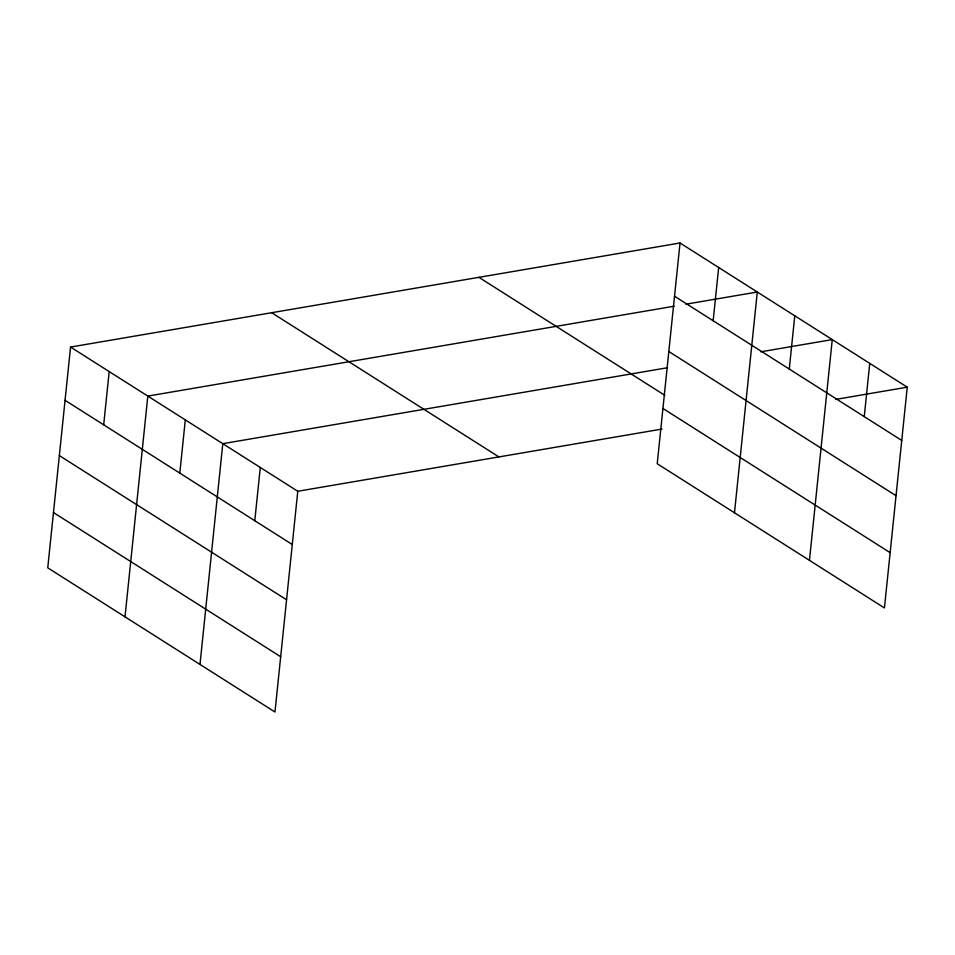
<?xml version="1.0" encoding="UTF-8"?>
<svg xmlns="http://www.w3.org/2000/svg" width="955" height="955" viewBox="0 0 955 955"><rect width="100%" height="100%" fill="white"/><g stroke="black" fill="none" stroke-linecap="round" stroke-linejoin="round"><path stroke-width="1.43" d="M70.563 347.059L47.75 567.819L274.968 712.012L297.781 491.264L70.563 347.059L680.032 242.988L907.25 387.181L884.437 607.941L657.219 463.736L680.032 242.988M103.689 424.82L109.192 371.579M125.01 616.846L147.822 396.086L674.218 306.197M179.803 473.131L185.306 419.878M199.989 664.429L222.802 443.669L667.581 367.723M254.782 520.714L260.285 467.473M713.158 320.749L718.661 267.496M734.479 512.763L757.291 292.015L685.869 304.203M789.272 369.06L794.775 315.807M809.458 560.358L832.271 339.598L760.849 351.798M864.251 416.643L869.754 363.389M297.781 491.264L662.042 429.058M835.84 399.381L907.25 387.181M674.528 296.229L901.747 440.434M668.81 351.512L896.041 495.705M478.909 277.332L664.883 395.358M662.925 408.465L890.144 552.659M271.686 312.715L498.904 456.92M65.059 400.312L292.278 544.505M59.353 455.583L286.572 599.788M53.468 512.537L280.686 656.742"/></g></svg>
